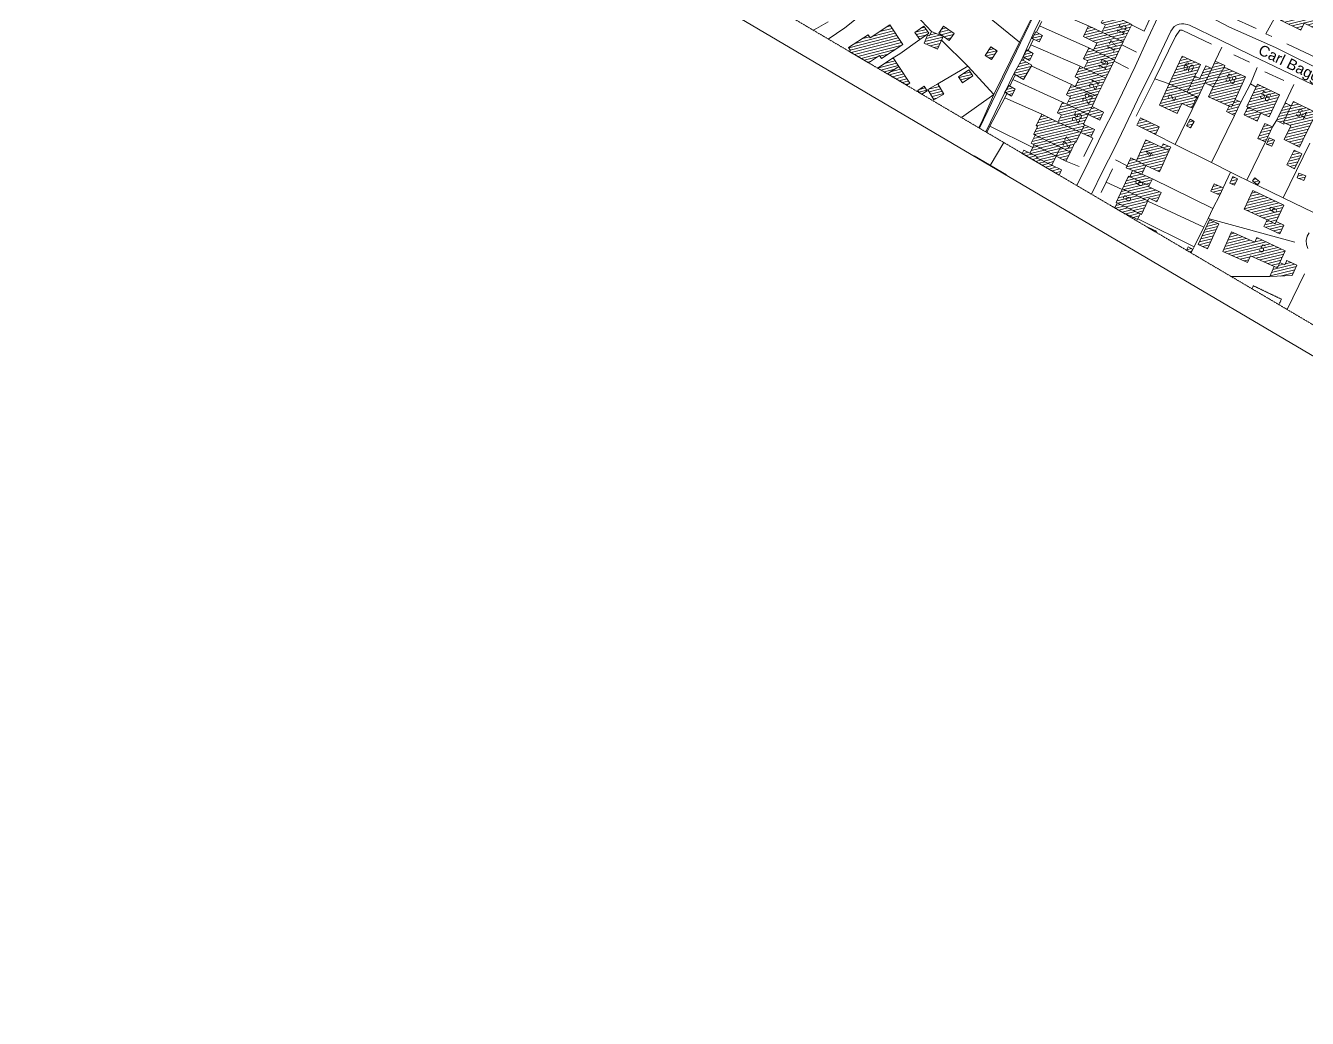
# Model space of a CAD drawing. Header units: metres. Extents: x 585637 to 586843, y 6137463 to 6138529.
# Drawn here: x 585636.8 to 586117.3, y 6137484.6 to 6137857 of the extents above; entities that cross this region are included whole.
import ezdxf
from ezdxf.enums import TextEntityAlignment as Align

# ---------------------------------------------------------------- set-up
doc = ezdxf.new("R2010")
doc.units = ezdxf.units.M
doc.header["$MEASUREMENT"] = 0
doc.linetypes.add('DGN Style 3', pattern=[0.16129, 0.115207, -0.046083])
doc.linetypes.add('DGN_STYLE_2', pattern=[0.030554, 0.018333, -0.012222])
for name, color, linetype, lineweight in [('adresse', 7, 'Continuous', 13), ('bygning', 252, 'Continuous', 0), ('bygning projekteret', 252, 'DGN Style 3', 13), ('FRAME', 7, 'Continuous', 13), ('hegn', 252, 'Continuous', 13), ('TC_S_FLM_20X05', 7, 'Continuous', 0), ('vejkant', 252, 'Continuous', 13), ('vejnavn', 7, 'Continuous', 13)]:
    doc.layers.add(name, color=color, linetype=linetype, lineweight=lineweight)
doc.layers.add('TC_S_VRM_20X05', color=6, linetype='DGN_STYLE_2', lineweight=0, plot=False)
doc.styles.add('Style-Arial', font='arial.ttf')

msp = doc.modelspace()

# ---------------------------------------------------------------- hatches: boundary and pattern name
at = {"layer": 'bygning', "lineweight": 0}
h = msp.add_hatch(dxfattribs=at)
h.set_pattern_fill('HATCH', color=256, scale=0.1, style=0, pattern_type=2)
h.set_pattern_definition([(13.65, (586132.604, 6137874.2944), (-0.23599, 0.971756), [])])
h.paths.add_polyline_path([(586116.1, 6137857.88), (586114.86, 6137855.31), (586107.18, 6137859), (586110.61, 6137866.15), (586114.18, 6137864.44), (586115.5, 6137867.2), (586116.41, 6137866.77), (586116.66, 6137867.31), (586119.6, 6137865.9), (586119.31, 6137865.29), (586130.3, 6137860.02), (586126.81, 6137852.74)], flags=0)
h = msp.add_hatch(dxfattribs=at)
h.set_pattern_fill('HATCH', color=256, scale=0.1, style=0, pattern_type=2)
h.set_pattern_definition([(13.6499, (586048.0567, 6137787.7757), (-0.235989, 0.971756), [])])
h.paths.add_polyline_path([(586051.44, 6137857.36), (586048.29, 6137850.83), (586040.28, 6137854.47), (586041.61, 6137857.22), (586040, 6137858), (586041.95, 6137862.03), (586043.47, 6137861.3)], flags=0)
h = msp.add_hatch(dxfattribs=at)
h.set_pattern_fill('HATCH', color=256, scale=0.1, style=0, pattern_type=2)
h.set_pattern_definition([(13.65, (585998.0627, 6137845.7997), (-0.23599, 0.971756), [])])
h.paths.add_polyline_path([(585973.52, 6137856.75), (585975.37, 6137854.1), (585972.01, 6137851.77), (585970.17, 6137854.41)], flags=0)
h = msp.add_hatch(dxfattribs=at)
h.set_pattern_fill('HATCH', color=256, scale=0.1, style=0, pattern_type=2)
h.set_pattern_definition([(13.65, (585977.1303, 6137851.8371), (-0.23599, 0.97176), [])])
h.paths.add_polyline_path([(585984.9, 6137854.06), (585983.06, 6137851.4), (585979.1, 6137854.15), (585980.94, 6137856.81)], flags=0)
h = msp.add_hatch(dxfattribs=at)
h.set_pattern_fill('HATCH', color=256, scale=0.1, style=0, pattern_type=2)
h.set_pattern_definition([(13.65, (586037.7543, 6137844.2267), (-0.23599, 0.971756), [])])
h.paths.add_polyline_path([(586038.37, 6137850.41), (586033.33, 6137852.85), (586035.28, 6137856.89), (586040.28, 6137854.47), (586048.29, 6137850.83), (586045.02, 6137844.06), (586037.09, 6137847.77)], flags=0)
h = msp.add_hatch(dxfattribs=at)
h.set_pattern_fill('HATCH', color=256, scale=0.1, style=0, pattern_type=2)
h.set_pattern_definition([(13.65, (585973.7439, 6137854.0398), (-0.23599, 0.97176), [])])
h.paths.add_polyline_path([(585974.93, 6137853.42), (585975.68, 6137853.09), (585976.39, 6137854.74), (585980.7, 6137852.87), (585978.66, 6137848.14), (585973.59, 6137850.33)], flags=0)
h = msp.add_hatch(dxfattribs=at)
h.set_pattern_fill('HATCH', color=256, scale=0.1, style=0, pattern_type=2)
h.set_pattern_definition([(13.65, (586019.1826, 6137858.5715), (-0.23599, 0.97176), [])])
h.paths.add_polyline_path([(586014.17, 6137852.17), (586015.48, 6137854.62), (586018.02, 6137853.26), (586016.72, 6137850.82)], flags=0)
h = msp.add_hatch(dxfattribs=at)
h.set_pattern_fill('HATCH', color=256, scale=0.1, style=0, pattern_type=2)
h.set_pattern_definition([(13.65, (586002.1151, 6137860.2286), (-0.23599, 0.971756), [])])
h.paths.add_polyline_path([(585998.89, 6137844.27), (585996.52, 6137845.81), (585998.6, 6137849), (586000.97, 6137847.45)], flags=0)
h = msp.add_hatch(dxfattribs=at)
h.set_pattern_fill('HATCH', color=256, scale=0.1, style=0, pattern_type=2)
h.set_pattern_definition([(13.65, (586013.2447, 6137846.6286), (-0.236, 0.97176), [])])
h.paths.add_polyline_path([(586014.54, 6137846.53), (586013.09, 6137843.94), (586010.72, 6137845.27), (586012.16, 6137847.86)], flags=0)
h = msp.add_hatch(dxfattribs=at)
h.set_pattern_fill('HATCH', color=256, scale=0.1, style=0, pattern_type=2)
h.set_pattern_definition([(13.65, (586034.0319, 6137836.5647), (-0.23599, 0.971756), [])])
h.paths.add_polyline_path([(586041.73, 6137837.26), (586033.58, 6137840.98), (586034.94, 6137843.78), (586033.37, 6137844.54), (586035.34, 6137848.61), (586037.09, 6137847.77), (586045.02, 6137844.06)], flags=0)
h = msp.add_hatch(dxfattribs=at)
h.set_pattern_fill('HATCH', color=256, scale=0.1, style=0, pattern_type=2)
h.set_pattern_definition([(13.65, (586030.1236, 6137829.2092), (-0.23599, 0.971756), [])])
h.paths.add_polyline_path([(586013.94, 6137842.16), (586010.93, 6137836.77), (586007.2, 6137838.84), (586010.22, 6137844.24)], flags=0)
h = msp.add_hatch(dxfattribs=at)
h.set_pattern_fill('HATCH', color=256, scale=0.1, style=0, pattern_type=2)
h.set_pattern_definition([(13.65, (586051.2088, 6137864.0812), (-0.23599, 0.971756), [])])
h.paths.add_polyline_path([(586038.43, 6137830.44), (586030.29, 6137834.14), (586031.69, 6137837.03), (586030.2, 6137837.75), (586032.1, 6137841.7), (586033.58, 6137840.98), (586041.73, 6137837.26)], flags=0)
h = msp.add_hatch(dxfattribs=at)
h.set_pattern_fill('HATCH', color=256, scale=0.1, style=0, pattern_type=2)
h.set_pattern_definition([(13.65, (586067.1103, 6137829.8598), (-0.23599, 0.971756), [])])
h.paths.add_polyline_path([(586072.26, 6137832.04), (586065.54, 6137835.12), (586070.42, 6137845.55), (586077.3, 6137842.32), (586075.74, 6137838.98), (586075.55, 6137839.07), (586075.06, 6137838.03)], flags=0)
h = msp.add_hatch(dxfattribs=at)
h.set_pattern_fill('HATCH', color=256, scale=0.1, style=0, pattern_type=2)
h.set_pattern_definition([(13.65, (586082.1822, 6137837.1786), (-0.23599, 0.971756), [])])
h.paths.add_polyline_path([(586076.27, 6137829.9), (586075.84, 6137830.1), (586073.45, 6137831.2), (586073.56, 6137831.43), (586072.26, 6137832.04), (586075.06, 6137838.03), (586076.93, 6137837.15), (586079.18, 6137841.94), (586081.47, 6137840.87), (586079.42, 6137836.43), (586078.86, 6137835.44)], flags=0)
h = msp.add_hatch(dxfattribs=at)
h.set_pattern_fill('HATCH', color=256, scale=0.1, style=0, pattern_type=2)
h.set_pattern_definition([(13.65, (586085.0704, 6137833.8768), (-0.23599, 0.97176), [])])
h.paths.add_polyline_path([(586081.47, 6137840.87), (586082.76, 6137843.65), (586086.32, 6137842), (586086.06, 6137841.42), (586081.99, 6137833.99), (586078.86, 6137835.44), (586079.42, 6137836.43)], flags=0)
h = msp.add_hatch(dxfattribs=at)
h.set_pattern_fill('HATCH', color=256, scale=0.1, style=0, pattern_type=2)
h.set_pattern_definition([(13.65, (586089.3645, 6137825.3865), (-0.23599, 0.971756), [])])
h.paths.add_polyline_path([(586086.06, 6137841.42), (586094.09, 6137837.72), (586090.2, 6137829.29), (586088.84, 6137826.35), (586087.94, 6137826.76), (586080.29, 6137830.3), (586081.99, 6137833.99)], flags=0)
h = msp.add_hatch(dxfattribs=at)
h.set_pattern_fill('HATCH', color=256, scale=0.1, style=0, pattern_type=2)
h.set_pattern_definition([(13.6499, (585997.5842, 6138017.1181), (-0.235989, 0.971756), [])])
h.paths.add_polyline_path([(585990.4, 6137840.32), (585991.87, 6137838.17), (585988.01, 6137835.55), (585986.54, 6137837.7)], flags=0)
h = msp.add_hatch(dxfattribs=at)
h.set_pattern_fill('HATCH', color=256, scale=0.1, style=0, pattern_type=2)
h.set_pattern_definition([(13.65, (585973.2459, 6137832.6485), (-0.23599, 0.97176), [])])
h.paths.add_polyline_path([(585981.06, 6137831.31), (585977.3, 6137829.14), (585975.06, 6137833.01), (585978.82, 6137835.18)], flags=0)
h = msp.add_hatch(dxfattribs=at)
h.set_pattern_fill('HATCH', color=256, scale=0.1, style=0, pattern_type=2)
h.set_pattern_definition([(13.65, (586010.2524, 6137838.5034), (-0.23599, 0.97176), [])])
h.paths.add_polyline_path([(586003.94, 6137831.94), (586005.37, 6137834.45), (586007.8, 6137833.07), (586006.38, 6137830.56)], flags=0)
h = msp.add_hatch(dxfattribs=at)
h.set_pattern_fill('HATCH', color=256, scale=0.1, style=0, pattern_type=2)
h.set_pattern_definition([(13.65, (586038.1653, 6137823.7387), (-0.23599, 0.971756), [])])
h.paths.add_polyline_path([(586038.43, 6137830.44), (586036.57, 6137826.59), (586035.15, 6137823.63), (586027.13, 6137827.44), (586028.52, 6137830.31), (586027.01, 6137831.04), (586028.85, 6137834.84), (586030.29, 6137834.14)], flags=0)
h = msp.add_hatch(dxfattribs=at)
h.set_pattern_fill('HATCH', color=256, scale=0.1, style=0, pattern_type=2)
h.set_pattern_definition([(13.65, (586074.4534, 6137832.8634), (-0.23599, 0.971756), [])])
h.paths.add_polyline_path([(586073.56, 6137831.43), (586073.45, 6137831.2), (586075.84, 6137830.1), (586073.96, 6137826.09), (586070.28, 6137827.81), (586068.51, 6137824.04), (586061.82, 6137827.17), (586065.54, 6137835.12), (586072.26, 6137832.04)], flags=0)
h = msp.add_hatch(dxfattribs=at)
h.set_pattern_fill('HATCH', color=256, scale=0.1, style=0, pattern_type=2)
h.set_pattern_definition([(13.65, (586096.0346, 6137824.3446), (-0.23599, 0.971756), [])])
h.paths.add_polyline_path([(586094.98, 6137826.43), (586094.61, 6137826.6), (586098.61, 6137835), (586106.92, 6137831.05), (586102.94, 6137822.69), (586099.92, 6137824.13)], flags=0)
h = msp.add_hatch(dxfattribs=at)
h.set_pattern_fill('HATCH', color=256, scale=0.1, style=0, pattern_type=2)
h.set_pattern_definition([(13.65, (586035.3118, 6137817.6832), (-0.23599, 0.971756), [])])
h.paths.add_polyline_path([(586035.15, 6137823.63), (586033.36, 6137819.94), (586033.71, 6137819.77), (586032.32, 6137816.9), (586023.79, 6137820.76), (586025.11, 6137823.49), (586023.59, 6137824.23), (586025.52, 6137828.22), (586027.13, 6137827.44)], flags=0)
h = msp.add_hatch(dxfattribs=at)
h.set_pattern_fill('HATCH', color=256, scale=0.1, style=0, pattern_type=2)
h.set_pattern_definition([(13.65, (586097.1914, 6137827.8248), (-0.23599, 0.97176), [])])
h.paths.add_polyline_path([(586090.2, 6137829.29), (586092.34, 6137828.3), (586090.04, 6137823.3), (586086.99, 6137824.71), (586087.94, 6137826.76), (586088.84, 6137826.35)], flags=0)
h = msp.add_hatch(dxfattribs=at)
h.set_pattern_fill('HATCH', color=256, scale=0.1, style=0, pattern_type=2)
h.set_pattern_definition([(13.65, (586122.1372, 6137819.4221), (-0.23599, 0.971756), [])])
h.paths.add_polyline_path([(586111.25, 6137826.88), (586108.34, 6137820.74), (586108.76, 6137820.54), (586108.53, 6137820.06), (586105.78, 6137821.4), (586108.94, 6137828.01)], flags=0)
h = msp.add_hatch(dxfattribs=at)
h.set_pattern_fill('HATCH', color=256, scale=0.1, style=0, pattern_type=2)
h.set_pattern_definition([(13.65, (586111.892, 6137807.4921), (-0.23599, 0.971756), [])])
h.paths.add_polyline_path([(586108.34, 6137820.74), (586111.25, 6137826.88), (586112.09, 6137828.47), (586120.68, 6137824.27), (586116.91, 6137816.56), (586114.38, 6137811.38), (586108.61, 6137814.2), (586111.14, 6137819.38), (586108.76, 6137820.54)], flags=0)
h = msp.add_hatch(dxfattribs=at)
h.set_pattern_fill('HATCH', color=256, scale=0.1, style=0, pattern_type=2)
h.set_pattern_definition([(13.65, (586027.2718, 6137821.1026), (-0.23599, 0.971756), [])])
h.paths.add_polyline_path([(586032.32, 6137816.9), (586030.42, 6137812.97), (586030.16, 6137813.1), (586028.44, 6137809.54), (586024.7, 6137811.36), (586015.3, 6137815.92), (586014.71, 6137816.21), (586016.12, 6137819.12), (586015.62, 6137819.36), (586017.72, 6137823.69), (586023.79, 6137820.76)], flags=0)
h = msp.add_hatch(dxfattribs=at)
h.set_pattern_fill('HATCH', color=256, scale=0.1, style=0, pattern_type=2)
h.set_pattern_definition([(13.65, (586013.0584, 6137846.8412), (-0.23599, 0.971756), [])])
h.paths.add_polyline_path([(586040.88, 6137824.51), (586039.45, 6137821.55), (586035.15, 6137823.63), (586036.57, 6137826.59)], flags=0)
h = msp.add_hatch(dxfattribs=at)
h.set_pattern_fill('HATCH', color=256, scale=0.1, style=0, pattern_type=2)
h.set_pattern_definition([(13.65, (586073.3572, 6137819.8296), (-0.23599, 0.971756), [])])
h.paths.add_polyline_path([(586061.71, 6137818.95), (586060.32, 6137816.17), (586053.38, 6137819.62), (586054.76, 6137822.4)], flags=0)
h = msp.add_hatch(dxfattribs=at)
h.set_pattern_fill('HATCH', color=256, scale=0.1, style=0, pattern_type=2)
h.set_pattern_definition([(13.65, (586100.6684, 6137816.1361), (-0.23599, 0.971756), [])])
h.paths.add_polyline_path([(586074.81, 6137821.06), (586073.45, 6137818.56), (586072.04, 6137819.32), (586073.41, 6137821.82)], flags=0)
h = msp.add_hatch(dxfattribs=at)
h.set_pattern_fill('HATCH', color=256, scale=0.1, style=0, pattern_type=2)
h.set_pattern_definition([(13.65, (586055.3604, 6137821.3408), (-0.235989, 0.971756), [])])
h.paths.add_polyline_path([(586098.47, 6137821.1), (586093.56, 6137823.44), (586094.98, 6137826.43), (586099.92, 6137824.13)], flags=0)
h = msp.add_hatch(dxfattribs=at)
h.set_pattern_fill('HATCH', color=256, scale=0.1, style=0, pattern_type=2)
h.set_pattern_definition([(13.65, (586006.2192, 6137832.4236), (-0.23599, 0.971756), [])])
h.paths.add_polyline_path([(586033.71, 6137819.77), (586037.5, 6137817.94), (586036.11, 6137815.07), (586032.32, 6137816.9)], flags=0)
h = msp.add_hatch(dxfattribs=at)
h.set_pattern_fill('HATCH', color=256, scale=0.1, style=0, pattern_type=2)
h.set_pattern_definition([(13.65, (586104.0448, 6137813.7415), (-0.23599, 0.97176), [])])
h.paths.add_polyline_path([(586101.6, 6137813.32), (586098.75, 6137814.62), (586101.35, 6137820.31), (586104.2, 6137819.01)], flags=0)
h = msp.add_hatch(dxfattribs=at)
h.set_pattern_fill('HATCH', color=256, scale=0.1, style=0, pattern_type=2)
h.set_pattern_definition([(13.65, (586021.1724, 6137810.863), (-0.23599, 0.97176), [])])
h.paths.add_polyline_path([(586017.73, 6137810.8), (586023.07, 6137807.99), (586021.45, 6137804.65), (586015.79, 6137807.37), (586016.01, 6137807.81), (586013.31, 6137809.1), (586014.86, 6137812.29)], flags=0)
h = msp.add_hatch(dxfattribs=at)
h.set_pattern_fill('HATCH', color=256, scale=0.1, style=0, pattern_type=2)
h.set_pattern_definition([(13.65, (586025.5057, 6137808.0019), (-0.23599, 0.971756), [])])
h.paths.add_polyline_path([(586024.7, 6137811.36), (586023.07, 6137807.99), (586017.73, 6137810.8), (586014.86, 6137812.29), (586013.79, 6137812.81), (586015.3, 6137815.92)], flags=0)
h = msp.add_hatch(dxfattribs=at)
h.set_pattern_fill('HATCH', color=256, scale=0.1, style=0, pattern_type=2)
h.set_pattern_definition([(13.65, (586064.8342, 6137811.6953), (-0.23599, 0.971756), [])])
h.paths.add_polyline_path([(586065.55, 6137810.06), (586061.92, 6137802.12), (586056.78, 6137804.48), (586053.21, 6137806.39), (586056.74, 6137814.09), (586062.62, 6137811.4)], flags=0)
h = msp.add_hatch(dxfattribs=at)
h.set_pattern_fill('HATCH', color=256, scale=0.1, style=0, pattern_type=2)
h.set_pattern_definition([(13.65, (586081.6513, 6137795.087), (-0.23599, 0.971756), [])])
h.paths.add_polyline_path([(586062.62, 6137811.4), (586063.2, 6137812.66), (586066.13, 6137811.32), (586065.55, 6137810.06)], flags=0)
h = msp.add_hatch(dxfattribs=at)
h.set_pattern_fill('HATCH', color=256, scale=0.1, style=0, pattern_type=2)
h.set_pattern_definition([(13.65, (586111.7474, 6137815.7657), (-0.23599, 0.97176), [])])
h.paths.add_polyline_path([(586102.01, 6137812.53), (586103, 6137814.84), (586104.96, 6137814), (586103.98, 6137811.69)], flags=0)
h = msp.add_hatch(dxfattribs=at)
h.set_pattern_fill('HATCH', color=256, scale=0.1, style=0, pattern_type=2)
h.set_pattern_definition([(13.65, (586027.0267, 6137812.1925), (-0.23599, 0.97176), [])])
h.paths.add_polyline_path([(586028.44, 6137809.54), (586026.81, 6137806.18), (586023.07, 6137807.99), (586024.7, 6137811.36)], flags=0)
h = msp.add_hatch(dxfattribs=at)
h.set_pattern_fill('HATCH', color=256, scale=0.1, style=0, pattern_type=2)
h.set_pattern_definition([(13.65, (586109.7331, 6137825.5203), (-0.23599, 0.971756), [])])
h.paths.add_polyline_path([(586112.34, 6137810.28), (586115.24, 6137808.87), (586112.52, 6137803.3), (586109.63, 6137804.71)], flags=0)
h = msp.add_hatch(dxfattribs=at)
h.set_pattern_fill('HATCH', color=256, scale=0.1, style=0, pattern_type=2)
h.set_pattern_definition([(13.65, (586058.5499, 6137807.2209), (-0.23599, 0.97176), [])])
h.paths.add_polyline_path([(586051.08, 6137807.37), (586053.21, 6137806.39), (586056.78, 6137804.48), (586055.3, 6137801.24), (586051.75, 6137802.58), (586049.38, 6137803.66)], flags=0)
h = msp.add_hatch(dxfattribs=at)
h.set_pattern_fill('HATCH', color=256, scale=0.1, style=0, pattern_type=2)
h.set_pattern_definition([(13.65, (586056.5419, 6137798.4642), (-0.23599, 0.97176), [])])
h.paths.add_polyline_path([(586057.94, 6137792.2), (586057.53, 6137791.3), (586048.01, 6137795.75), (586050.19, 6137800.52), (586050.7, 6137800.29), (586058.04, 6137796.98), (586057.81, 6137796.47), (586062.47, 6137794.34), (586060.87, 6137790.85)], flags=0)
h = msp.add_hatch(dxfattribs=at)
h.set_pattern_fill('HATCH', color=256, scale=0.1, style=0, pattern_type=2)
h.set_pattern_definition([(13.65, (586054.8623, 6137804.271), (-0.23599, 0.97176), [])])
h.paths.add_polyline_path([(586059.19, 6137799.46), (586058.04, 6137796.98), (586050.7, 6137800.29), (586051.75, 6137802.58), (586055.3, 6137801.24)], flags=0)
h = msp.add_hatch(dxfattribs=at)
h.set_pattern_fill('HATCH', color=256, scale=0.1, style=0, pattern_type=2)
h.set_pattern_definition([(13.65, (586123, 6137748.3228), (-0.235989, 0.971756), [])])
h.paths.add_polyline_path([(586088.27, 6137797.87), (586089.33, 6137800.32), (586091.11, 6137799.55), (586090.04, 6137797.11)], flags=0)
h = msp.add_hatch(dxfattribs=at)
h.set_pattern_fill('HATCH', color=256, scale=0.1, style=0, pattern_type=2)
h.set_pattern_definition([(13.6499, (586093.512, 6137895.1324), (-0.235989, 0.971756), [])])
h.paths.add_polyline_path([(586097.64, 6137799.88), (586099.51, 6137798.42), (586098.59, 6137797.24), (586096.71, 6137798.7)], flags=0)
h = msp.add_hatch(dxfattribs=at)
h.set_pattern_fill('HATCH', color=256, scale=0.1, style=0, pattern_type=2)
h.set_pattern_definition([(13.65, (586097.8917, 6137798.7066), (-0.23599, 0.971756), [])])
h.paths.add_polyline_path([(586115.99, 6137798.92), (586113.47, 6137799.92), (586114.15, 6137801.63), (586116.67, 6137800.64)], flags=0)
h = msp.add_hatch(dxfattribs=at)
h.set_pattern_fill('HATCH', color=256, scale=0.1, style=0, pattern_type=2)
h.set_pattern_definition([(13.65, (586055.1126, 6137794.5064), (-0.23599, 0.971756), [])])
h.paths.add_polyline_path([(586057.53, 6137791.3), (586055.17, 6137786.15), (586054.77, 6137786.33), (586054.66, 6137786.38), (586045.94, 6137790.48), (586045.66, 6137790.61), (586048.01, 6137795.75)], flags=0)
h = msp.add_hatch(dxfattribs=at)
h.set_pattern_fill('HATCH', color=256, scale=0.1, style=0, pattern_type=2)
h.set_pattern_definition([(13.65, (586073.0739, 6137772.8152), (-0.23599, 0.971756), [])])
h.paths.add_polyline_path([(586084.47, 6137793.34), (586081.1, 6137794.88), (586082.37, 6137797.66), (586085.74, 6137796.12)], flags=0)
h = msp.add_hatch(dxfattribs=at)
h.set_pattern_fill('HATCH', color=256, scale=0.1, style=0, pattern_type=2)
h.set_pattern_definition([(13.65, (586089.7078, 6137798.6489), (-0.23599, 0.971756), [])])
h.paths.add_polyline_path([(586093.6, 6137788.17), (586096.91, 6137795.12), (586108.51, 6137789.6), (586105.61, 6137783.5), (586105.2, 6137782.64), (586102.18, 6137784.08)], flags=0)
h = msp.add_hatch(dxfattribs=at)
h.set_pattern_fill('HATCH', color=256, scale=0.1, style=0, pattern_type=2)
h.set_pattern_definition([(13.65, (586089.7607, 6137772.8186), (-0.23599, 0.971756), [])])
h.paths.add_polyline_path([(586076.39, 6137774.86), (586080.62, 6137784.17), (586084.08, 6137782.59), (586079.85, 6137773.29)], flags=0)
h = msp.add_hatch(dxfattribs=at)
h.set_pattern_fill('HATCH', color=256, scale=0.1, style=0, pattern_type=2)
h.set_pattern_definition([(13.65, (586097.1199, 6137790.4836), (-0.23599, 0.971756), [])])
h.paths.add_polyline_path([(586105.2, 6137782.64), (586105.61, 6137783.5), (586108.51, 6137782.12), (586106.94, 6137778.83), (586101.02, 6137781.65), (586102.18, 6137784.08)], flags=0)
h = msp.add_hatch(dxfattribs=at)
h.set_pattern_fill('HATCH', color=256, scale=0.1, style=0, pattern_type=2)
h.set_pattern_definition([(13.65, (586110.1088, 6137765.4797), (-0.23599, 0.971756), [])])
h.paths.add_polyline_path([(586106.17, 6137766.11), (586104.9, 6137766.67), (586096, 6137770.6), (586094.91, 6137768.13), (586085.58, 6137772.25), (586088.81, 6137779.57), (586097.56, 6137775.71), (586098.35, 6137777.5), (586108.99, 6137772.49), (586107.04, 6137768.07)], flags=0)
h = msp.add_hatch(dxfattribs=at)
h.set_pattern_fill('HATCH', color=256, scale=0.1, style=0, pattern_type=2)
h.set_pattern_definition([(13.65, (586105.9835, 6137780.2716), (-0.23599, 0.971756), [])])
h.paths.add_polyline_path([(586107.04, 6137768.07), (586108.86, 6137767.27), (586109.56, 6137768.86), (586113.38, 6137767.17), (586111.63, 6137763.21), (586103.24, 6137762.9), (586104.9, 6137766.67), (586106.17, 6137766.11)], flags=0)

# ---------------------------------------------------------------- linework, layer by layer
for p, q in [((585957.04, 6137854.76), (585961.62, 6137855.94)), ((585959.63, 6137856.46), (585961.04, 6137856.83)), ((585945.33, 6137848.64), (585963.35, 6137853.3)), ((585945.91, 6137847.76), (585963.93, 6137852.41)), ((585946.32, 6137846.83), (585964.51, 6137851.53)), ((585947.59, 6137850.26), (585962.77, 6137854.18)), ((585950.2, 6137851.96), (585953.12, 6137852.72)), ((585954.44, 6137853.06), (585962.19, 6137855.06)), ((585947.54, 6137846.12), (585965.09, 6137850.65)), ((585948.76, 6137845.4), (585965.35, 6137849.68)), ((585949.97, 6137844.68), (585962.76, 6137847.98)), ((585957.02, 6137845.47), (585960.16, 6137846.28)), ((585951.19, 6137843.96), (585956.1, 6137845.23)), ((585952.41, 6137843.24), (585953.51, 6137843.53)), ((585956.16, 6137841.03), (585963.32, 6137842.88)), ((585957.38, 6137840.31), (585963.9, 6137841.99)), ((585958.74, 6137842.73), (585962.75, 6137843.76)), ((585961.4, 6137844.45), (585962.18, 6137844.65)), ((585963.83, 6137841.38), (585964.23, 6137841.49)), ((585958.6, 6137839.59), (585962.65, 6137840.64)), ((585959.82, 6137838.88), (585959.88, 6137838.89)), ((585960.52, 6137838.46), (585965.37, 6137839.72)), ((585961.06, 6137839.63), (585964.8, 6137840.6)), ((585961.73, 6137837.74), (585965.95, 6137838.83)), ((585962.95, 6137837.03), (585966.52, 6137837.95)), ((585964.17, 6137836.31), (585967.09, 6137837.06)), ((585965.39, 6137835.59), (585967.66, 6137836.18)), ((585966.61, 6137834.87), (585968.14, 6137835.27)), ((585971.66, 6137831.96), (585974.65, 6137832.74)), ((585971.79, 6137833.03), (585974.08, 6137833.62)), ((586010.61, 6137808.92), (586012.6, 6137809.44)), ((586010.86, 6137810.02), (586011.21, 6137810.11)), ((586011.83, 6137808.21), (586014.01, 6137808.77)), ((586013.05, 6137807.49), (586015.41, 6137808.1)), ((586014.26, 6137806.77), (586016.07, 6137807.24)), ((586015.48, 6137806.05), (586017.47, 6137806.56)), ((586016.7, 6137805.33), (586018.86, 6137805.89)), ((586017.92, 6137804.62), (586020.26, 6137805.22)), ((586019.13, 6137803.9), (586021.66, 6137804.55)), ((586020.35, 6137803.18), (586023.06, 6137803.88)), ((586021.57, 6137802.46), (586024.45, 6137803.21)), ((586022.79, 6137801.74), (586024.86, 6137802.28)), ((586024.01, 6137801.02), (586024.29, 6137801.1)), ((586045.36, 6137788.43), (586048.54, 6137789.26)), ((586045.5, 6137789.5), (586047.12, 6137789.92)), ((586046.57, 6137787.72), (586049.96, 6137788.59)), ((586047.83, 6137787.01), (586051.38, 6137787.92)), ((586049.23, 6137786.34), (586052.79, 6137787.26)), ((586050.63, 6137785.67), (586054.21, 6137786.59)), ((586052.03, 6137785), (586054.3, 6137785.58)), ((586053.43, 6137784.32), (586053.76, 6137784.41)), ((586057.7, 6137781.16), (586057.83, 6137781.19)), ((586058.92, 6137780.44), (586059.3, 6137780.54)), ((586060.13, 6137779.72), (586060.68, 6137779.86)), ((586072.01, 6137772.91), (586073.85, 6137773.38)), ((586073, 6137772.13), (586073.84, 6137772.35))]:
    msp.add_line(p, q, dxfattribs=at)
at = {"layer": 'bygning', "lineweight": 0, "flags": 128}
for points in [[(586116.1, 6137857.88), (586114.86, 6137855.31), (586107.18, 6137859), (586110.61, 6137866.15), (586114.18, 6137864.44), (586115.5, 6137867.2), (586116.41, 6137866.77), (586116.66, 6137867.31), (586119.6, 6137865.9), (586119.31, 6137865.29), (586130.3, 6137860.02), (586126.81, 6137852.74)], [(586051.44, 6137857.36), (586048.29, 6137850.83), (586040.28, 6137854.47), (586041.61, 6137857.22), (586040, 6137858), (586041.95, 6137862.03), (586043.47, 6137861.3)], [(585973.52, 6137856.75), (585975.37, 6137854.1), (585972.01, 6137851.77), (585970.17, 6137854.41)], [(585984.9, 6137854.06), (585983.06, 6137851.4), (585979.1, 6137854.15), (585980.94, 6137856.81)], [(586038.37, 6137850.41), (586033.33, 6137852.85), (586035.28, 6137856.89), (586040.28, 6137854.47), (586048.29, 6137850.83), (586045.02, 6137844.06), (586037.09, 6137847.77)], [(585974.93, 6137853.42), (585975.68, 6137853.09), (585976.39, 6137854.74), (585980.7, 6137852.87), (585978.66, 6137848.14), (585973.59, 6137850.33)], [(586014.17, 6137852.17), (586015.48, 6137854.62), (586018.02, 6137853.26), (586016.72, 6137850.82)], [(585998.89, 6137844.27), (585996.52, 6137845.81), (585998.6, 6137849), (586000.97, 6137847.45)], [(586014.54, 6137846.53), (586013.09, 6137843.94), (586010.72, 6137845.27), (586012.16, 6137847.86)], [(586041.73, 6137837.26), (586033.58, 6137840.98), (586034.94, 6137843.78), (586033.37, 6137844.54), (586035.34, 6137848.61), (586037.09, 6137847.77), (586045.02, 6137844.06)], [(586013.94, 6137842.16), (586010.93, 6137836.77), (586007.2, 6137838.84), (586010.22, 6137844.24)], [(586038.43, 6137830.44), (586030.29, 6137834.14), (586031.69, 6137837.03), (586030.2, 6137837.75), (586032.1, 6137841.7), (586033.58, 6137840.98), (586041.73, 6137837.26)], [(586072.26, 6137832.04), (586065.54, 6137835.12), (586070.42, 6137845.55), (586077.3, 6137842.32), (586075.74, 6137838.98), (586075.55, 6137839.07), (586075.06, 6137838.03)], [(586076.27, 6137829.9), (586075.84, 6137830.1), (586073.45, 6137831.2), (586073.56, 6137831.43), (586072.26, 6137832.04), (586075.06, 6137838.03), (586076.93, 6137837.15), (586079.18, 6137841.94), (586081.47, 6137840.87), (586079.42, 6137836.43), (586078.86, 6137835.44)], [(586081.47, 6137840.87), (586082.76, 6137843.65), (586086.32, 6137842), (586086.06, 6137841.42), (586081.99, 6137833.99), (586078.86, 6137835.44), (586079.42, 6137836.43)], [(586086.06, 6137841.42), (586094.09, 6137837.72), (586090.2, 6137829.29), (586088.84, 6137826.35), (586087.94, 6137826.76), (586080.29, 6137830.3), (586081.99, 6137833.99)], [(585990.4, 6137840.32), (585991.87, 6137838.17), (585988.01, 6137835.55), (585986.54, 6137837.7)], [(585981.06, 6137831.31), (585977.3, 6137829.14), (585975.06, 6137833.01), (585978.82, 6137835.18)], [(586003.94, 6137831.94), (586005.37, 6137834.45), (586007.8, 6137833.07), (586006.38, 6137830.56)], [(586038.43, 6137830.44), (586036.57, 6137826.59), (586035.15, 6137823.63), (586027.13, 6137827.44), (586028.52, 6137830.31), (586027.01, 6137831.04), (586028.85, 6137834.84), (586030.29, 6137834.14)], [(586073.56, 6137831.43), (586073.45, 6137831.2), (586075.84, 6137830.1), (586073.96, 6137826.09), (586070.28, 6137827.81), (586068.51, 6137824.04), (586061.82, 6137827.17), (586065.54, 6137835.12), (586072.26, 6137832.04)], [(586094.98, 6137826.43), (586094.61, 6137826.6), (586098.61, 6137835), (586106.92, 6137831.05), (586102.94, 6137822.69), (586099.92, 6137824.13)], [(586035.15, 6137823.63), (586033.36, 6137819.94), (586033.71, 6137819.77), (586032.32, 6137816.9), (586023.79, 6137820.76), (586025.11, 6137823.49), (586023.59, 6137824.23), (586025.52, 6137828.22), (586027.13, 6137827.44)], [(586090.2, 6137829.29), (586092.34, 6137828.3), (586090.04, 6137823.3), (586086.99, 6137824.71), (586087.94, 6137826.76), (586088.84, 6137826.35)], [(586111.25, 6137826.88), (586108.34, 6137820.74), (586108.76, 6137820.54), (586108.53, 6137820.06), (586105.78, 6137821.4), (586108.94, 6137828.01)], [(586108.34, 6137820.74), (586111.25, 6137826.88), (586112.09, 6137828.47), (586120.68, 6137824.27), (586116.91, 6137816.56), (586114.38, 6137811.38), (586108.61, 6137814.2), (586111.14, 6137819.38), (586108.76, 6137820.54)], [(586032.32, 6137816.9), (586030.42, 6137812.97), (586030.16, 6137813.1), (586028.44, 6137809.54), (586024.7, 6137811.36), (586015.3, 6137815.92), (586014.71, 6137816.21), (586016.12, 6137819.12), (586015.62, 6137819.36), (586017.72, 6137823.69), (586023.79, 6137820.76)], [(586040.88, 6137824.51), (586039.45, 6137821.55), (586035.15, 6137823.63), (586036.57, 6137826.59)], [(586061.71, 6137818.95), (586060.32, 6137816.17), (586053.38, 6137819.62), (586054.76, 6137822.4)], [(586074.81, 6137821.06), (586073.45, 6137818.56), (586072.04, 6137819.32), (586073.41, 6137821.82)], [(586098.47, 6137821.1), (586093.56, 6137823.44), (586094.98, 6137826.43), (586099.92, 6137824.13)], [(586033.71, 6137819.77), (586037.5, 6137817.94), (586036.11, 6137815.07), (586032.32, 6137816.9)], [(586101.6, 6137813.32), (586098.75, 6137814.62), (586101.35, 6137820.31), (586104.2, 6137819.01)], [(586017.73, 6137810.8), (586023.07, 6137807.99), (586021.45, 6137804.65), (586015.79, 6137807.37), (586016.01, 6137807.81), (586013.31, 6137809.1), (586014.86, 6137812.29)], [(586024.7, 6137811.36), (586023.07, 6137807.99), (586017.73, 6137810.8), (586014.86, 6137812.29), (586013.79, 6137812.81), (586015.3, 6137815.92)], [(586065.55, 6137810.06), (586061.92, 6137802.12), (586056.78, 6137804.48), (586053.21, 6137806.39), (586056.74, 6137814.09), (586062.62, 6137811.4)], [(586062.62, 6137811.4), (586063.2, 6137812.66), (586066.13, 6137811.32), (586065.55, 6137810.06)], [(586102.01, 6137812.53), (586103, 6137814.84), (586104.96, 6137814), (586103.98, 6137811.69)], [(586028.44, 6137809.54), (586026.81, 6137806.18), (586023.07, 6137807.99), (586024.7, 6137811.36)], [(586112.34, 6137810.28), (586115.24, 6137808.87), (586112.52, 6137803.3), (586109.63, 6137804.71)], [(586051.08, 6137807.37), (586053.21, 6137806.39), (586056.78, 6137804.48), (586055.3, 6137801.24), (586051.75, 6137802.58), (586049.38, 6137803.66)], [(586057.94, 6137792.2), (586057.53, 6137791.3), (586048.01, 6137795.75), (586050.19, 6137800.52), (586050.7, 6137800.29), (586058.04, 6137796.98), (586057.81, 6137796.47), (586062.47, 6137794.34), (586060.87, 6137790.85)], [(586059.19, 6137799.46), (586058.04, 6137796.98), (586050.7, 6137800.29), (586051.75, 6137802.58), (586055.3, 6137801.24)], [(586088.27, 6137797.87), (586089.33, 6137800.32), (586091.11, 6137799.55), (586090.04, 6137797.11)], [(586097.64, 6137799.88), (586099.51, 6137798.42), (586098.59, 6137797.24), (586096.71, 6137798.7)], [(586115.99, 6137798.92), (586113.47, 6137799.92), (586114.15, 6137801.63), (586116.67, 6137800.64)], [(586057.53, 6137791.3), (586055.17, 6137786.15), (586054.77, 6137786.33), (586054.66, 6137786.38), (586045.94, 6137790.48), (586045.66, 6137790.61), (586048.01, 6137795.75)], [(586084.47, 6137793.34), (586081.1, 6137794.88), (586082.37, 6137797.66), (586085.74, 6137796.12)], [(586093.6, 6137788.17), (586096.91, 6137795.12), (586108.51, 6137789.6), (586105.61, 6137783.5), (586105.2, 6137782.64), (586102.18, 6137784.08)], [(586076.39, 6137774.86), (586080.62, 6137784.17), (586084.08, 6137782.59), (586079.85, 6137773.29)], [(586105.2, 6137782.64), (586105.61, 6137783.5), (586108.51, 6137782.12), (586106.94, 6137778.83), (586101.02, 6137781.65), (586102.18, 6137784.08)], [(586106.17, 6137766.11), (586104.9, 6137766.67), (586096, 6137770.6), (586094.91, 6137768.13), (586085.58, 6137772.25), (586088.81, 6137779.57), (586097.56, 6137775.71), (586098.35, 6137777.5), (586108.99, 6137772.49), (586107.04, 6137768.07)], [(586107.04, 6137768.07), (586108.86, 6137767.27), (586109.56, 6137768.86), (586113.38, 6137767.17), (586111.63, 6137763.21), (586103.24, 6137762.9), (586104.9, 6137766.67), (586106.17, 6137766.11)]]:
    msp.add_lwpolyline(points, close=True, dxfattribs=at)
for points in [[(585945.44, 6137847.35), (585945.96, 6137847.69), (585945.27, 6137848.74), (585952.59, 6137853.53), (585953.36, 6137852.35), (585960.78, 6137857.22), (585965.61, 6137849.85), (585957.59, 6137844.59), (585956.85, 6137845.72), (585952.76, 6137843.04), (585952.76, 6137843.04), (585945.44, 6137847.35)], [(585956.14, 6137841.04), (585962.04, 6137844.86), (585964.16, 6137841.59), (585959.83, 6137838.87), (585959.83, 6137838.87), (585956.14, 6137841.04)], [(585959.83, 6137838.87), (585964.16, 6137841.59), (585968.22, 6137835.32), (585967.09, 6137834.59), (585967.09, 6137834.59), (585959.83, 6137838.87)], [(585971.73, 6137831.85), (585971.21, 6137832.66), (585973.69, 6137834.24), (585974.78, 6137832.53), (585972.76, 6137831.24), (585972.76, 6137831.24), (585971.73, 6137831.85)], [(586010.39, 6137809.05), (586010.96, 6137810.23), (586013.31, 6137809.1), (586016.01, 6137807.81), (586015.79, 6137807.37), (586021.45, 6137804.65), (586025.15, 6137802.87), (586024.2, 6137800.91), (586024.2, 6137800.91), (586010.39, 6137809.05)], [(586045.08, 6137788.6), (586045.94, 6137790.48), (586054.66, 6137786.38), (586053.67, 6137784.21), (586047.56, 6137787.14), (586047.56, 6137787.14), (586045.08, 6137788.6)], [(586057.51, 6137781.27), (586057.53, 6137781.32), (586060.71, 6137779.92), (586060.52, 6137779.49), (586060.52, 6137779.49), (586057.51, 6137781.27)], [(586071.94, 6137772.76), (586072.58, 6137774.03), (586074.26, 6137773.17), (586073.56, 6137771.8), (586073.56, 6137771.8), (586071.94, 6137772.76)]]:
    msp.add_lwpolyline(points, dxfattribs=at)
at = {"layer": 'bygning projekteret', "flags": 128}
msp.add_lwpolyline([(586106.63, 6137752.3), (586107.6, 6137754.34), (586097.08, 6137759.37), (586096.54, 6137758.25)], dxfattribs=at)
at = {"layer": 'FRAME', "flags": 128}
msp.add_lwpolyline([(585938.38, 6138529.29), (586842.57, 6137996.1), (586540.94, 6137484.59), (585636.75, 6138017.78)], close=True, dxfattribs=at)
at = {"layer": 'hegn'}
for p, q in [((586018.49, 6137869), (586009.42, 6137850.73)), ((585976.39, 6137854.74), (585970.79, 6137860.71)), ((586035.28, 6137856.89), (586020.49, 6137863.19)), ((586015.75, 6137854.47), (586016.87, 6137856.94)), ((586016.87, 6137856.94), (586017.79, 6137858.53)), ((586035.34, 6137848.61), (586016.87, 6137856.94)), ((586098.06, 6137855.92), (586088.76, 6137860.14)), ((585990.05, 6137841.81), (585980.13, 6137851.54)), ((586009.42, 6137850.73), (585999.8, 6137831.1)), ((586013.62, 6137849.76), (586014.61, 6137851.94)), ((586012.58, 6137847.62), (586013.62, 6137849.76)), ((586032.1, 6137841.7), (586013.62, 6137849.76)), ((586053.21, 6137847.03), (586047.78, 6137849.77)), ((586082.76, 6137843.65), (586085.23, 6137848.89)), ((586089.75, 6137846.06), (586095.66, 6137843.29)), ((585978.82, 6137835.18), (585990.05, 6137841.81)), ((585999.8, 6137831.1), (585990.05, 6137841.81)), ((586010.77, 6137843.93), (586011.27, 6137844.96)), ((586028.85, 6137834.84), (586013.81, 6137841.92)), ((586050.27, 6137840.94), (586044.84, 6137843.68)), ((586095.98, 6137835.11), (586098.54, 6137841.2)), ((586005.79, 6137834.21), (586006.9, 6137836.77)), ((586006.9, 6137836.77), (586007.84, 6137838.49)), ((586025.52, 6137828.22), (586006.9, 6137836.77)), ((586053.11, 6137822.95), (586060.07, 6137836.99)), ((586065.54, 6137835.12), (586060.07, 6137836.99)), ((586108.5, 6137836.43), (586101.41, 6137839.68)), ((586003.93, 6137829.93), (586004.63, 6137831.55)), ((586092.34, 6137828.3), (586095.98, 6137835.11)), ((586095.98, 6137835.11), (586098.09, 6137833.92)), ((586112.19, 6137834.92), (586108.94, 6137828.01)), ((585999.8, 6137831.1), (585987.62, 6137822.48)), ((585998.22, 6137819.25), (586003.93, 6137829.93)), ((586017.72, 6137823.69), (586003.93, 6137829.93)), ((586067.79, 6137812.42), (586076.27, 6137829.9)), ((586081.41, 6137805.57), (586090.04, 6137823.3)), ((585997.08, 6137816.9), (585998.22, 6137819.25)), ((586014.37, 6137811.3), (585998.22, 6137819.25)), ((586105.78, 6137821.4), (586104.2, 6137819.01)), ((586067.79, 6137812.42), (586060.32, 6137816.17)), ((586081.41, 6137805.57), (586067.79, 6137812.42)), ((586101.6, 6137813.32), (586094.61, 6137798.99)), ((586118.28, 6137812.88), (586108.24, 6137792.37)), ((586026.81, 6137806.18), (586031.72, 6137804.06)), ((586044.25, 6137803.23), (586041.85, 6137798.25)), ((586045.32, 6137806.58), (586049.71, 6137804.38)), ((586088.53, 6137801.99), (586081.41, 6137805.57)), ((586041.85, 6137798.25), (586040, 6137794.42)), ((586041.85, 6137798.25), (586047.88, 6137795.48)), ((586059.19, 6137799.46), (586081.88, 6137788.34)), ((586085.74, 6137796.12), (586088.53, 6137801.99)), ((586108.24, 6137792.37), (586094.61, 6137798.99)), ((586081.88, 6137788.34), (586084.47, 6137793.34)), ((586043.3, 6137789.65), (586045.14, 6137788.73)), ((586057.44, 6137791.1), (586078.52, 6137781.42)), ((586080.09, 6137784.66), (586081.88, 6137788.34)), ((586053.78, 6137784.44), (586074.87, 6137773.93)), ((586078.52, 6137781.42), (586080.09, 6137784.66)), ((586112.61, 6137775.78), (586080.09, 6137784.66)), ((586074.87, 6137773.93), (586078.52, 6137781.42)), ((586073.77, 6137771.68), (586074.87, 6137773.93)), ((586103.24, 6137762.9), (586088.72, 6137762.86)), ((586116.28, 6137763.91), (586109.77, 6137750.45))]:
    msp.add_line(p, q, dxfattribs=at)
at = {"layer": 'hegn', "flags": 128}
for points in [[(586009.42, 6137850.73), (585989.42, 6137867.19), (585977.15, 6137877.29)], [(586109.61, 6137850.12), (586125.24, 6137842.72), (586136.87, 6137866.68)], [(586058.88, 6137860.9), (586056.06, 6137854.85), (586051.39, 6137857.23)], [(586104.01, 6137852.88), (586101.75, 6137853.91), (586104.83, 6137859.5)], [(585962.04, 6137844.86), (585964.57, 6137846.32), (585972.01, 6137851.77)], [(586060.07, 6137836.99), (586067.92, 6137852.84), (586069.52, 6137855.31), (586070.41, 6137855.3), (586081.41, 6137850)], [(585994.1, 6137818.66), (585995.6, 6137821.69), (585999.8, 6137831.1)], [(586033.46, 6137807.82), (586036.81, 6137814.73), (586036.11, 6137815.07)], [(586094.61, 6137798.99), (586091.5, 6137800.5), (586088.53, 6137801.99)], [(586128.21, 6137795.07), (586123.52, 6137784.96), (586108.24, 6137792.37)]]:
    msp.add_lwpolyline(points, dxfattribs=at)
at = {"layer": 'TC_S_FLM_20X05', "flags": 128}
msp.add_lwpolyline([(586003.51, 6137813.11), (585998.43, 6137804.5), (585992.4, 6137808.06), (586004.46, 6137800.95)], dxfattribs=at)
at = {"layer": 'TC_S_VRM_20X05'}
msp.add_lwpolyline([(585659.05, 6138016.22), (586360.88, 6137602.38), (586652.35, 6138096.67), (585950.53, 6138510.52)], close=True, dxfattribs=at)
at = {"layer": 'vejkant'}
msp.add_line((586007.2, 6137838.84), (585996.81, 6137817.06), dxfattribs=at)
at = {"layer": 'vejkant', "flags": 128}
for points in [[(586048.78, 6137919.93), (586049.85, 6137921.98), (586048.61, 6137922.63), (586047.37, 6137923.28), (586039.36, 6137908.02), (586031.61, 6137893.32), (586022.68, 6137876.62), (586016.93, 6137865.02), (586012.92, 6137857.04), (585994.41, 6137818.48)], [(586063.19, 6137864.05), (586035.87, 6137877.66), (586028.27, 6137881.14), (586025.17, 6137875.34), (586019.44, 6137863.77), (586015.43, 6137855.8), (586010.22, 6137844.24)], [(586030.92, 6137796.95), (586035.31, 6137806.16), (586040.83, 6137817.52), (586044.75, 6137824.97), (586052.7, 6137841.62), (586057.65, 6137852.39), (586061.28, 6137860.14), (586063.19, 6137864.05)], [(586073.65, 6137864.58), (586075.96, 6137862.76), (586088.05, 6137856.39), (586105.31, 6137848.7), (586125.17, 6137838.83)], [(585932.07, 6137855.24), (585933.24, 6137855.92), (585937.7, 6137858.44)], [(585948.14, 6137859.46), (585943.93, 6137856.18), (585937.68, 6137851.93)], [(586128.67, 6137830.35), (586113.78, 6137837.55), (586096.54, 6137845.81), (586084.45, 6137851.69), (586073.12, 6137857.12), (586072.22, 6137857.43), (586070.98, 6137857.61), (586070.06, 6137857.59), (586069.19, 6137857.5), (586068.44, 6137857.22), (586067.42, 6137856.58), (586066.78, 6137855.76), (586066.16, 6137854.84), (586060.21, 6137842.56), (586053.68, 6137829.17), (586049.03, 6137819.38), (586044.95, 6137810.96), (586040.52, 6137802.25), (586036.42, 6137793.7)], [(586117.51, 6137773.31), (586117, 6137774.83), (586116.87, 6137776.37), (586117.2, 6137778.02), (586117.98, 6137779.23)]]:
    msp.add_lwpolyline(points, dxfattribs=at)

# ---------------------------------------------------------------- texts
at = {"layer": 'adresse', "style": 'Style-Arial', "width": 0.833333}
for s, rotation, p in [('15', 63, (586047.64, 6137855.55)), ('17', 63, (586044.13, 6137849.3)), ('19', 63, (586040.85, 6137842.31)), ('60', 333.9, (586072.77, 6137841.29)), ('21', 63, (586037.35, 6137835.02)), ('58', 333.9, (586088.66, 6137836.98)), ('23', 63, (586034.86, 6137829.61)), ('56', 333, (586101.62, 6137830.49)), ('2', 63.9, (586066.45, 6137829.96)), ('25', 63, (586030.93, 6137822.42)), ('54', 333, (586115.2, 6137823.8)), ('27', 63, (586027.38, 6137813.18)), ('4', 63.9, (586057.97, 6137808.95)), ('6', 63.9, (586054.26, 6137797.87)), ('8', 63.9, (586049.69, 6137792.16)), ('6', 63.9, (586104.5, 6137787.88)), ('5', 333, (586100.44, 6137773.33))]:
    msp.add_text(s, height=3, rotation=rotation, dxfattribs=at).set_placement(p, align=Align.MIDDLE_CENTER)
at = {"layer": 'vejnavn', "style": 'Style-Arial'}
msp.add_text('Carl Baggers Allé', height=4, rotation=334.215, dxfattribs=at).set_placement((586118.95, 6137838.8), align=Align.MIDDLE_CENTER)

doc.saveas('drawing.dxf')
